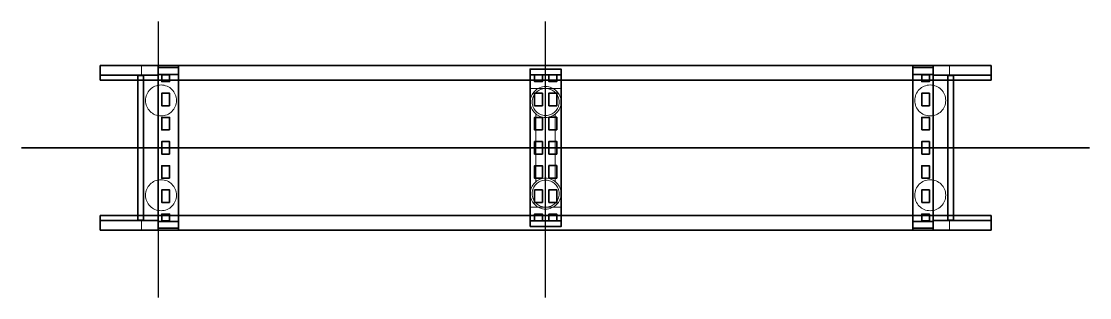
# Model space of a CAD drawing. Header units: millimetres. Extents: x -513 to 23624, y -721 to 12066.
# Drawn here: x 2004.5 to 2059.7, y -213.5 to -199.2 of the extents above; entities that cross this region are included whole.
import ezdxf

# ---------------------------------------------------------------- set-up
doc = ezdxf.new("R2010")
doc.units = ezdxf.units.MM
doc.linetypes.add('DASHED', pattern=[19.05, 12.7, -6.35])
doc.layers.add('构造虚线', color=6, linetype='DASHED', lineweight=20)
doc.layers.add('结构轮廓', color=1, linetype='Continuous', lineweight=35)

msp = doc.modelspace()

# ---------------------------------------------------------------- linework, layer by layer
at = {"color": 7, "linetype": 'Continuous'}
for points in [[(2011.61318, -213.4697), (2011.61318, -199.18393)], [(2031.61318, -213.4697), (2031.61318, -199.18393)]]:
    msp.add_lwpolyline(points, dxfattribs=at)
at = {"layer": '构造虚线', "color": 1, "ltscale": 9.84252}
for p, q in [((2010.74318, -201.47446), (2010.74318, -201.97446)), ((2052.48318, -201.47446), (2052.48318, -201.97446)), ((2010.74318, -209.97446), (2010.74318, -209.47446)), ((2052.48318, -209.97446), (2052.48318, -209.47446))]:
    msp.add_line(p, q, dxfattribs=at)
at = {"layer": '构造虚线', "color": 1, "ltscale": 14.76378}
for p, q in [((2032.41318, -202.65446), (2030.81318, -202.65446)), ((2031.11318, -207.46996), (2031.11318, -203.97896)), ((2032.11318, -207.46996), (2032.11318, -203.97896)), ((2032.41318, -208.79446), (2030.81318, -208.79446))]:
    msp.add_line(p, q, dxfattribs=at)
for centre, radius in [((2011.74318, -203.27446), 0.8), ((2051.48318, -203.27446), 0.8), ((2031.61318, -203.35446), 0.7), ((2011.74318, -208.17446), 0.8), ((2031.61318, -208.09446), 0.7), ((2051.48318, -208.17446), 0.8)]:
    msp.add_circle(centre, radius, dxfattribs=at)
for centre, start, end in [((2031.61318, -203.35446), 0, 180), ((2031.61318, -203.35446), 180, 0), ((2031.61318, -208.09446), 0, 180), ((2031.61318, -208.09446), 180, 0)]:
    msp.add_arc(centre, 0.8, start, end, dxfattribs=at)
at = {"layer": '结构轮廓'}
for p, q in [((2011.59318, -201.47446), (2008.59318, -201.47446)), ((2008.59318, -202.22446), (2008.59318, -201.47446)), ((2011.59318, -201.97446), (2008.59318, -201.97446)), ((2010.54318, -201.98446), (2010.84318, -201.98446)), ((2010.54318, -209.46446), (2010.54318, -201.98446)), ((2010.84318, -201.97446), (2010.84318, -205.72446)), ((2011.59318, -201.47446), (2012.64318, -201.47446)), ((2011.59318, -201.47446), (2011.59318, -205.72446)), ((2011.59318, -201.57446), (2012.64318, -201.57446)), ((2011.59318, -201.92446), (2012.64318, -201.92446)), ((2012.64318, -201.47446), (2012.64318, -205.72446)), ((2012.64318, -201.47446), (2050.58318, -201.47446)), ((2030.81318, -201.95446), (2032.41318, -201.95446)), ((2051.63318, -201.47446), (2050.58318, -201.47446)), ((2050.58318, -201.47446), (2050.58318, -205.72446)), ((2051.63318, -201.57446), (2050.58318, -201.57446)), ((2051.63318, -201.92446), (2050.58318, -201.92446)), ((2051.63318, -201.47446), (2054.63318, -201.47446)), ((2051.63318, -201.47446), (2051.63318, -205.72446)), ((2051.63318, -201.97446), (2054.63318, -201.97446)), ((2052.38318, -201.97446), (2052.38318, -205.72446)), ((2052.68318, -201.98446), (2052.38318, -201.98446)), ((2052.68318, -209.46446), (2052.68318, -201.98446)), ((2054.63318, -201.97446), (2054.63318, -201.47446)), ((2054.63318, -201.97446), (2054.63318, -202.22446)), ((2008.59318, -202.22446), (2054.63318, -202.22446)), ((2004.5283, -205.72446), (2059.71741, -205.72446)), ((2010.84318, -209.47446), (2010.84318, -205.72446)), ((2011.59318, -209.97446), (2011.59318, -205.72446)), ((2012.64318, -209.97446), (2012.64318, -205.72446)), ((2050.58318, -209.97446), (2050.58318, -205.72446)), ((2051.63318, -209.97446), (2051.63318, -205.72446)), ((2052.38318, -209.47446), (2052.38318, -205.72446)), ((2008.59318, -209.22446), (2008.59318, -209.97446)), ((2008.59318, -209.22446), (2054.63318, -209.22446)), ((2011.59318, -209.47446), (2008.59318, -209.47446)), ((2010.84318, -209.46446), (2010.54318, -209.46446)), ((2011.59318, -209.52446), (2012.64318, -209.52446)), ((2030.81318, -209.49446), (2032.41318, -209.49446)), ((2051.63318, -209.52446), (2050.58318, -209.52446)), ((2051.63318, -209.47446), (2054.63318, -209.47446)), ((2052.38318, -209.46446), (2052.68318, -209.46446)), ((2054.63318, -209.22446), (2054.63318, -209.97446)), ((2054.63318, -209.47446), (2054.63318, -209.97446)), ((2011.59318, -209.97446), (2008.59318, -209.97446)), ((2011.59318, -209.87446), (2012.64318, -209.87446)), ((2011.59318, -209.97446), (2012.64318, -209.97446)), ((2012.64318, -209.97446), (2050.58318, -209.97446)), ((2051.63318, -209.87446), (2050.58318, -209.87446)), ((2051.63318, -209.97446), (2050.58318, -209.97446)), ((2051.63318, -209.97446), (2054.63318, -209.97446))]:
    msp.add_line(p, q, dxfattribs=at)
for points in [[(2012.18318, -201.94946), (2012.18318, -202.29946), (2011.78318, -202.29946), (2011.78318, -201.94946)], [(2031.44318, -201.94946), (2031.44318, -202.29946), (2031.04318, -202.29946), (2031.04318, -201.94946)], [(2032.18318, -201.94946), (2032.18318, -202.29946), (2031.78318, -202.29946), (2031.78318, -201.94946)], [(2051.04318, -201.94946), (2051.04318, -202.29946), (2051.44318, -202.29946), (2051.44318, -201.94946)], [(2012.18318, -209.49946), (2012.18318, -209.14946), (2011.78318, -209.14946), (2011.78318, -209.49946)], [(2031.44318, -209.49946), (2031.44318, -209.14946), (2031.04318, -209.14946), (2031.04318, -209.49946)], [(2032.18318, -209.49946), (2032.18318, -209.14946), (2031.78318, -209.14946), (2031.78318, -209.49946)], [(2051.04318, -209.49946), (2051.04318, -209.14946), (2051.44318, -209.14946), (2051.44318, -209.49946)]]:
    msp.add_lwpolyline(points, close=True, dxfattribs=at)
at = {"layer": '结构轮廓', "flags": 128}
for points in [[(2030.81318, -209.79446), (2030.81318, -201.65446), (2032.41318, -201.65446), (2032.41318, -209.79446)], [(2012.18318, -203.54946), (2012.18318, -202.89946), (2011.78318, -202.89946), (2011.78318, -203.54946)], [(2031.44318, -203.54946), (2031.44318, -202.89946), (2031.04318, -202.89946), (2031.04318, -203.54946)], [(2032.18318, -203.54446), (2032.18318, -202.89446), (2031.78318, -202.89446), (2031.78318, -203.54446)], [(2051.04318, -203.54946), (2051.04318, -202.89946), (2051.44318, -202.89946), (2051.44318, -203.54946)], [(2012.18318, -204.79946), (2012.18318, -204.14946), (2011.78318, -204.14946), (2011.78318, -204.79946)], [(2031.44318, -204.79946), (2031.44318, -204.14946), (2031.04318, -204.14946), (2031.04318, -204.79946)], [(2032.18318, -204.79446), (2032.18318, -204.14446), (2031.78318, -204.14446), (2031.78318, -204.79446)], [(2051.04318, -204.79946), (2051.04318, -204.14946), (2051.44318, -204.14946), (2051.44318, -204.79946)], [(2012.18318, -206.04946), (2012.18318, -205.39946), (2011.78318, -205.39946), (2011.78318, -206.04946)], [(2031.44318, -206.04946), (2031.44318, -205.39946), (2031.04318, -205.39946), (2031.04318, -206.04946)], [(2032.18318, -206.04446), (2032.18318, -205.39446), (2031.78318, -205.39446), (2031.78318, -206.04446)], [(2051.04318, -206.04946), (2051.04318, -205.39946), (2051.44318, -205.39946), (2051.44318, -206.04946)], [(2012.18318, -207.29946), (2012.18318, -206.64946), (2011.78318, -206.64946), (2011.78318, -207.29946)], [(2031.44318, -207.29946), (2031.44318, -206.64946), (2031.04318, -206.64946), (2031.04318, -207.29946)], [(2032.18318, -207.29446), (2032.18318, -206.64446), (2031.78318, -206.64446), (2031.78318, -207.29446)], [(2051.04318, -207.29946), (2051.04318, -206.64946), (2051.44318, -206.64946), (2051.44318, -207.29946)], [(2012.18318, -208.54946), (2012.18318, -207.89946), (2011.78318, -207.89946), (2011.78318, -208.54946)], [(2031.44318, -208.54946), (2031.44318, -207.89946), (2031.04318, -207.89946), (2031.04318, -208.54946)], [(2032.18318, -208.54446), (2032.18318, -207.89446), (2031.78318, -207.89446), (2031.78318, -208.54446)], [(2051.04318, -208.54946), (2051.04318, -207.89946), (2051.44318, -207.89946), (2051.44318, -208.54946)]]:
    msp.add_lwpolyline(points, close=True, dxfattribs=at)

doc.saveas('drawing.dxf')
